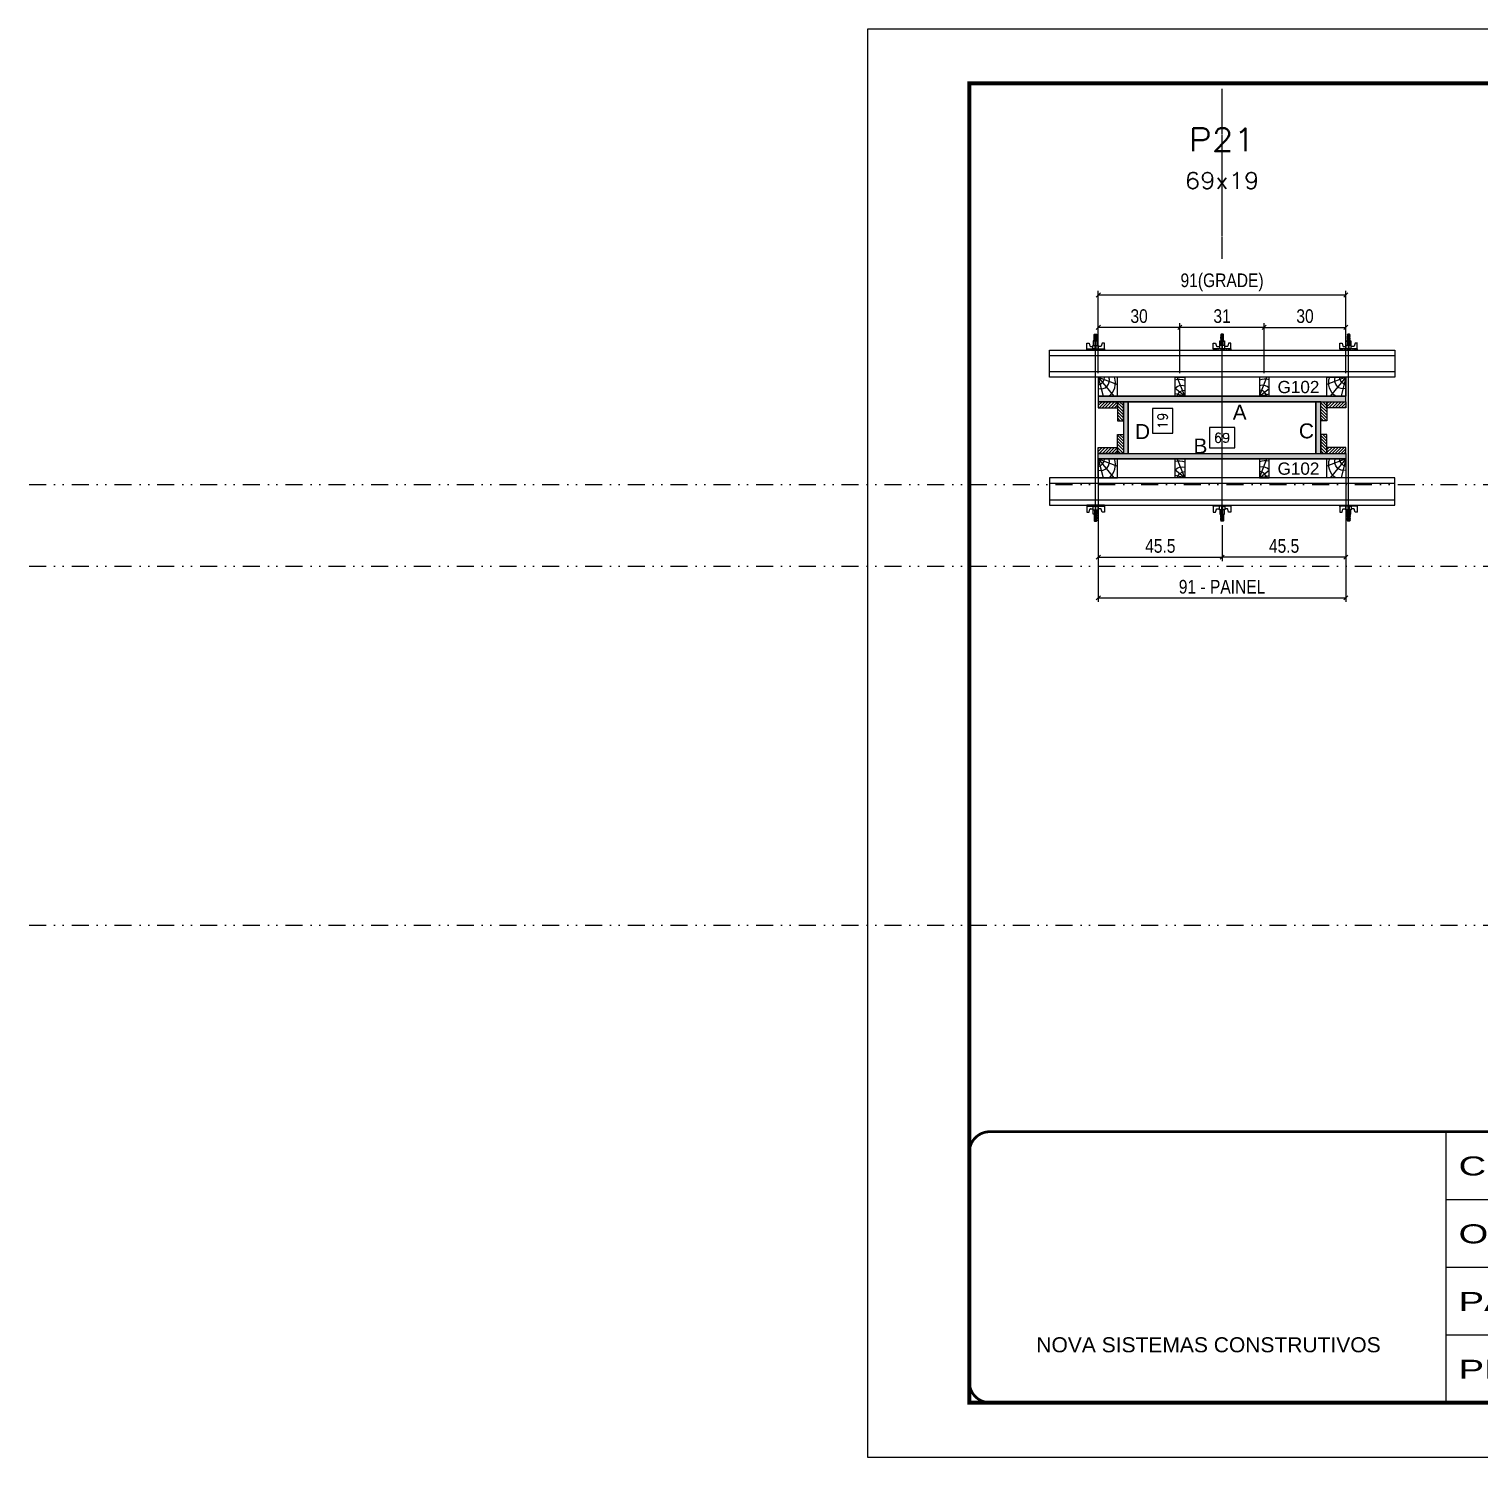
# Model space of a CAD drawing. Extents: x 13770 to 23315, y 867 to 16997.
# Drawn here: x 13770 to 14836, y 13501 to 14551 of the extents above; entities that cross this region are included whole.
import ezdxf
from ezdxf.enums import TextEntityAlignment as Align

# ---------------------------------------------------------------- set-up
doc = ezdxf.new("R2010")
doc.units = 0
for name, pattern in [('CONTINUO', [0]), ('DASHED', [0.75, 0.5, -0.25]), ('DIVIDE2', [0.625, 0.25, -0.125, 0, -0.125, 0, -0.125]), ('HIDDEN', [0.375, 0.25, -0.125])]:
    doc.linetypes.add(name, pattern=pattern)
for name, color, linetype in [('CHAPA', 1, 'Continuous'), ('COTA', 241, 'Continuous'), ('MEIO_PONT', 93, 'Continuous'), ('Nível', 160, 'Continuous'), ('Painéis', 200, 'Continuous'), ('SARRAFO', 251, 'Continuous'), ('Texto de Titulo', 7, 'Continuous'), ('Texto Qtd Sarr', 242, 'Continuous'), ('TEXTO_GERAL', 7, 'Continuous')]:
    doc.layers.add(name, color=color, linetype=linetype)
for name, color, linetype, lineweight in [('Folhas', 255, 'Continuous', 9), ('Hachura', 251, 'Continuous', 9), ('Madeira', 126, 'Continuous', 18), ('Perfil Metálico', 224, 'Continuous', 18), ('SARRAFO DE PRESSAO', 251, 'DASHED', 9), ('Texto Seção', 7, 'Continuous', 15)]:
    doc.layers.add(name, color=color, linetype=linetype, lineweight=lineweight)
doc.styles.add('ARIAL', font='arial.ttf')
doc.styles.add('COTA TECNICA 2X', font='techl___.ttf', dxfattribs={"height": 10})
doc.styles.add('ROMANS', font='romans.shx')
doc.styles.add('SANSSERIF', font='sas_____.pfb')
doc.styles.add('Tecnologia', font='')
doc.styles.get('Tecnologia').set_extended_font_data('Forgotten Futurist')
doc.dimstyles.new('SECAO PILAR', dxfattribs={"dimtxt": 10, "dimasz": 3, "dimexe": 3, "dimexo": 3, "dimgap": 3, "dimtad": 1, "dimdec": 1, "dimlfac": 0.5, "dimzin": 12, "dimdsep": 46, "dimtxsty": 'COTA TECNICA 2X', "dimblk1": 'OBLIQUE', "dimblk2": 'OBLIQUE', "dimsah": 1, "dimcen": 0.9, "dimclrd": 256, "dimclre": 256, "dimclrt": 256, "dimadec": 1, "dimazin": 3, "dimtfac": 1, "dimtdec": 1, "dimtmove": 0, "dimatfit": 3, "dimfxl": 1, "dimtolj": 1, "dimtzin": 12, "dimarcsym": 0})
doc.dimstyles.new('SECÇÃO 2', dxfattribs={"dimtxt": 7, "dimasz": 6, "dimexe": 0.18, "dimexo": 2, "dimgap": -4, "dimtad": 3, "dimdec": 1, "dimlfac": 0.5, "dimzin": 12, "dimdsep": 46, "dimtxsty": 'ROMANS', "dimblk": 'ARCHTICK', "dimcen": 0.09, "dimse1": 1, "dimse2": 1, "dimsd1": 1, "dimsd2": 1, "dimclrd": 180, "dimclre": 5, "dimclrt": 1, "dimadec": 0, "dimazin": 3, "dimtfac": 1, "dimtdec": 1, "dimtofl": 0, "dimtmove": 0, "dimatfit": 3, "dimldrblk": 'ARCHTICK', "dimfxl": 1, "dimtolj": 1, "dimtzin": 0, "dimarcsym": 0})
pattern_1 = [(225, (5234.8668, -8652.1206), (1.12253202, -1.12253202), [])]
pattern_2 = [(225, (5431.8668, -8652.1206), (1.12253202, -1.12253202), [])]

# ---------------------------------------------------------------- blocks, each defined once
blk = doc.blocks.new('9999999999')
at = {"color": 30, "linetype": 'CONTINUO'}
for p, q in [((98564.6, 34230.2), (98564.6, 34429.4)), ((98564.6, 34379.6), (99584, 34379.6)), ((98564.6, 34329.8), (99488, 34329.8)), ((99584, 34329.8), (99488, 34329.8)), ((99488, 34329.8), (99488, 34230.2)), ((98564.6, 34280), (99488, 34280))]:
    blk.add_line(p, q, dxfattribs=at)
at = {"color": 30, "linetype": 'CONTINUO', "const_width": 2}
blk.add_lwpolyline([(99584, 34230.2), (99584, 34414.4, 0.414214), (99569, 34429.4), (98229, 34429.4, 0.414214), (98214, 34414.4), (98214, 34245.2, 0.414214), (98229, 34230.2), (99584, 34230.2)], format="xyb", dxfattribs=at)
at = {"layer": 'Folhas'}
blk.add_lwpolyline([(98139, 34190.2), (99624, 34190.2), (99624, 35240.2), (98139, 35240.2)], close=True, dxfattribs=at)
at = {"layer": 'Folhas', "color": 30, "const_width": 3}
blk.add_lwpolyline([(98214, 34230.2), (99584, 34230.2), (99584, 35200.2), (98214, 35200.2)], close=True, dxfattribs=at)
at = {"color": 7, "linetype": 'Continuous', "ltscale": 5, "style": 'ARIAL'}
for s, height, p in [('SCHWARTZ', 15.48, (98837.7, 34393.1)), ('GWT', 15.48, (98837.7, 34343.3)), ('TIPO (3°/4°PAVIMENTO)', 15.483, (98837.7, 34293.5)), ('NOVA SISTEMAS CONSTRUTIVOS', 11.059, (98263.2, 34267.2)), ('PILARES', 15.48, (98837.7, 34243.7))]:
    blk.add_text(s, height=height, dxfattribs=at).set_placement(p)
at = {"layer": 'Folhas', "color": 7, "style": 'Tecnologia', "width": 1.5}
for s, p in [('CLIENTE:', (98573.7, 34397.2)), ('OBRA:', (98573.7, 34347.3)), ('PAVIMENTO:', (98573.7, 34297.5)), ('PROJETO:', (98573.7, 34247.7))]:
    blk.add_text(s, height=14, dxfattribs=at).set_placement(p)
blk = doc.blocks.new('*D567')
at = {"layer": 'COTA', "color": 180, "lineweight": -2, "transparency": 16777216}
for p, q in [((14656.2, 14258.3), (14637.5, 14258.3)), ((14637.5, 14258.3), (14637.5, 14243.3)), ((14656.2, 14243.3), (14656.2, 14258.3)), ((14637.5, 14243.3), (14656.2, 14243.3))]:
    blk.add_line(p, q, dxfattribs=at)
at = {"layer": 'Defpoints', "color": 0, "transparency": 16777216}
for p in [(14577.8, 14239.3), (14715.8, 14239.3), (14715.8, 14239.3)]:
    blk.add_point(p, dxfattribs=at)
at = {"layer": 'COTA', "color": 1, "transparency": 16777216, "insert": (14646.8, 14250.8), "char_height": 7, "attachment_point": 5, "style": 'ROMANS'}
blk.add_mtext('\\A1;69', dxfattribs=at)
blk = doc.blocks.new('_ArchTick')
at = {"color": 0, "linetype": 'ByBlock', "const_width": 0.15}
blk.add_lwpolyline([(-0.5, -0.5), (0.5, 0.5)], dxfattribs=at)
blk = doc.blocks.new('_Oblique')
at = {"color": 0, "linetype": 'ByBlock', "lineweight": -2}
blk.add_line((-0.5, -0.5), (0.5, 0.5), dxfattribs=at)
blk = doc.blocks.new('*D568')
at = {"layer": 'COTA', "lineweight": -2, "transparency": 16777216}
for p, q in [((14555.8, 14232.3), (14555.8, 14130.1)), ((14737.8, 14232.3), (14737.8, 14130.1)), ((14555.8, 14133.1), (14737.8, 14133.1))]:
    blk.add_line(p, q, dxfattribs=at)
at = {"layer": 'Defpoints', "color": 0, "transparency": 16777216}
for p in [(14555.8, 14235.3), (14737.8, 14235.3), (14737.8, 14133.1)]:
    blk.add_point(p, dxfattribs=at)
at = {"layer": 'COTA', "lineweight": -2, "transparency": 16777216, "xscale": 3, "yscale": 3, "zscale": 3, "rotation": 180}
blk.add_blockref('_Oblique', (14555.8, 14133.1), dxfattribs=at)
at = {"layer": 'COTA', "lineweight": -2, "transparency": 16777216, "xscale": 3, "yscale": 3, "zscale": 3}
blk.add_blockref('_Oblique', (14737.8, 14133.1), dxfattribs=at)
at = {"layer": 'COTA', "transparency": 16777216, "insert": (14646.8, 14141.2), "char_height": 10, "attachment_point": 5, "style": 'COTA TECNICA 2X'}
blk.add_mtext('\\A1;91 - PAINEL', dxfattribs=at)
blk = doc.blocks.new('*D569')
at = {"layer": 'COTA', "lineweight": -2, "transparency": 16777216}
for p, q in [((14555.8, 14198.3), (14555.8, 14160.1)), ((14646.9, 14186.5), (14646.9, 14160.1)), ((14555.8, 14163.1), (14646.9, 14163.1))]:
    blk.add_line(p, q, dxfattribs=at)
at = {"layer": 'Defpoints', "color": 0, "transparency": 16777216}
for p in [(14555.8, 14201.3), (14646.9, 14189.5), (14646.9, 14163.1)]:
    blk.add_point(p, dxfattribs=at)
at = {"layer": 'COTA', "lineweight": -2, "transparency": 16777216, "xscale": 3, "yscale": 3, "zscale": 3, "rotation": 180}
blk.add_blockref('_Oblique', (14555.8, 14163.1), dxfattribs=at)
at = {"layer": 'COTA', "lineweight": -2, "transparency": 16777216, "xscale": 3, "yscale": 3, "zscale": 3}
blk.add_blockref('_Oblique', (14646.9, 14163.1), dxfattribs=at)
at = {"layer": 'COTA', "transparency": 16777216, "insert": (14601.4, 14171.2), "char_height": 10, "attachment_point": 5, "style": 'COTA TECNICA 2X'}
blk.add_mtext('\\A1;45.5', dxfattribs=at)
blk = doc.blocks.new('*D570')
at = {"layer": 'COTA', "lineweight": -2, "transparency": 16777216}
for p, q in [((14737.8, 14198.3), (14737.8, 14160.1)), ((14646.9, 14186.5), (14646.9, 14160.1)), ((14737.8, 14163.1), (14646.9, 14163.1))]:
    blk.add_line(p, q, dxfattribs=at)
at = {"layer": 'Defpoints', "color": 0, "transparency": 16777216}
for p in [(14737.8, 14201.3), (14646.9, 14189.5), (14646.9, 14163.1)]:
    blk.add_point(p, dxfattribs=at)
at = {"layer": 'COTA', "lineweight": -2, "transparency": 16777216, "xscale": 3, "yscale": 3, "zscale": 3, "rotation": 180}
blk.add_blockref('_Oblique', (14646.9, 14163.1), dxfattribs=at)
at = {"layer": 'COTA', "lineweight": -2, "transparency": 16777216, "xscale": 3, "yscale": 3, "zscale": 3}
blk.add_blockref('_Oblique', (14737.8, 14163.1), dxfattribs=at)
at = {"layer": 'COTA', "transparency": 16777216, "insert": (14692.4, 14171.2), "char_height": 10, "attachment_point": 5, "style": 'COTA TECNICA 2X'}
blk.add_mtext('\\A1;45.5', dxfattribs=at)
blk = doc.blocks.new('*D571')
at = {"layer": 'COTA', "color": 180, "lineweight": -2, "transparency": 16777216}
for p, q in [((14610.6, 14272.3), (14595.6, 14272.3)), ((14595.6, 14272.3), (14595.6, 14254.3)), ((14610.6, 14254.3), (14610.6, 14272.3)), ((14595.6, 14254.3), (14610.6, 14254.3))]:
    blk.add_line(p, q, dxfattribs=at)
at = {"layer": 'Defpoints', "color": 0, "transparency": 16777216}
for p in [(14577.8, 14277.3), (14614.6, 14277.3), (14577.8, 14239.3)]:
    blk.add_point(p, dxfattribs=at)
at = {"layer": 'COTA', "color": 1, "transparency": 16777216, "insert": (14603.1, 14263.3), "char_height": 7, "attachment_point": 5, "rotation": 90, "style": 'ROMANS'}
blk.add_mtext('\\A1;19', dxfattribs=at)
blk = doc.blocks.new('titulo1')
at = {"layer": 'Defpoints', "color": 252, "linetype": 'HIDDEN', "ltscale": 2}
blk.add_line((0, 0), (0, 125), dxfattribs=at)
at = {"layer": 'Defpoints', "style": 'ROMANS', "oblique": 15}
blk.add_attdef('FOLHA', text='', height=10, dxfattribs=at).set_placement((0, 15.6), align=Align.MIDDLE_CENTER)
at = {"layer": 'Texto Qtd Sarr', "color": 3, "style": 'ROMANS', "oblique": 15}
for tag, height, p in [('TITULO', 17, (0, 71.4)), ('SEÇÃO', 12, (0, 41.5))]:
    blk.add_attdef(tag, text='', height=height, dxfattribs=at).set_placement(p, align=Align.MIDDLE_CENTER)
blk = doc.blocks.new('PONTALETE')
at = {"layer": 'Madeira'}
for q in [(2.71, 7), (7, 5.76), (7, 1.74)]:
    blk.add_line((0, 0), q, dxfattribs=at)
blk.add_lwpolyline([(0, 0), (7, 0), (7, 7), (0, 7)], close=True, dxfattribs=at)
for centre, radius, start, end in [((2.04, 0.06), 6.23, 37.2818, 109.0913), ((1.09, 0.9), 3.19, 343.603, 109.9847), ((-0.21, -0.78), 3.09, 14.6322, 86.0383)]:
    blk.add_arc(centre, radius, start, end, dxfattribs=at)
blk = doc.blocks.new('*D572')
at = {"layer": 'COTA', "lineweight": -2, "transparency": 16777216}
for p, q in [((14555.8, 14298.3), (14555.8, 14358.8)), ((14555.8, 14355.8), (14737.8, 14355.8)), ((14737.8, 14298.3), (14737.8, 14358.8))]:
    blk.add_line(p, q, dxfattribs=at)
at = {"layer": 'Defpoints', "color": 0, "transparency": 16777216}
for p in [(14737.8, 14355.8), (14555.8, 14295.3), (14737.8, 14295.3)]:
    blk.add_point(p, dxfattribs=at)
at = {"layer": 'COTA', "lineweight": -2, "transparency": 16777216, "xscale": 3, "yscale": 3, "zscale": 3, "rotation": 180}
blk.add_blockref('_Oblique', (14555.8, 14355.8), dxfattribs=at)
at = {"layer": 'COTA', "lineweight": -2, "transparency": 16777216, "xscale": 3, "yscale": 3, "zscale": 3}
blk.add_blockref('_Oblique', (14737.8, 14355.8), dxfattribs=at)
at = {"layer": 'COTA', "transparency": 16777216, "insert": (14646.8, 14365.1), "char_height": 10, "attachment_point": 5, "style": 'COTA TECNICA 2X'}
blk.add_mtext('\\A1;91(GRADE)', dxfattribs=at)
blk = doc.blocks.new('MEIO PONTALETE')
at = {"layer": 'Madeira'}
for q in [(2.71, 7), (3.5, 2.88), (3.5, 0.87)]:
    blk.add_line((0, 0), q, dxfattribs=at)
blk.add_lwpolyline([(0, 0), (3.5, 0), (3.5, 7), (0, 7)], close=True, dxfattribs=at)
for centre, radius, start, end in [((2.04, 0.06), 6.23, 76.4499, 109.0913), ((1.09, 0.9), 3.19, 40.9063, 109.9847), ((-0.21, -0.78), 3.09, 14.6322, 86.0383)]:
    blk.add_arc(centre, radius, start, end, dxfattribs=at)
blk = doc.blocks.new('*D566')
at = {"layer": 'COTA', "lineweight": -2, "transparency": 16777216}
for p, q in [((14677.8, 14298.3), (14677.8, 14335)), ((14677.8, 14332), (14737.8, 14332)), ((14737.8, 14298.3), (14737.8, 14335))]:
    blk.add_line(p, q, dxfattribs=at)
at = {"layer": 'Defpoints', "color": 0, "transparency": 16777216}
for p in [(14737.8, 14332), (14677.8, 14295.3), (14737.8, 14295.3)]:
    blk.add_point(p, dxfattribs=at)
at = {"layer": 'COTA', "lineweight": -2, "transparency": 16777216, "xscale": 3, "yscale": 3, "zscale": 3, "rotation": 180}
blk.add_blockref('_Oblique', (14677.8, 14332), dxfattribs=at)
at = {"layer": 'COTA', "lineweight": -2, "transparency": 16777216, "xscale": 3, "yscale": 3, "zscale": 3}
blk.add_blockref('_Oblique', (14737.8, 14332), dxfattribs=at)
at = {"layer": 'COTA', "transparency": 16777216, "insert": (14707.8, 14340.2), "char_height": 10, "attachment_point": 5, "style": 'COTA TECNICA 2X'}
blk.add_mtext('\\A1;30', dxfattribs=at)
blk = doc.blocks.new('*D573')
at = {"layer": 'COTA', "lineweight": -2, "transparency": 16777216}
for p, q in [((14615.8, 14298.3), (14615.8, 14335)), ((14677.8, 14332), (14615.8, 14332)), ((14677.8, 14298.3), (14677.8, 14335))]:
    blk.add_line(p, q, dxfattribs=at)
at = {"layer": 'Defpoints', "color": 0, "transparency": 16777216}
for p in [(14615.8, 14332), (14615.8, 14295.3), (14677.8, 14295.3)]:
    blk.add_point(p, dxfattribs=at)
at = {"layer": 'COTA', "lineweight": -2, "transparency": 16777216, "xscale": 3, "yscale": 3, "zscale": 3, "rotation": 180}
blk.add_blockref('_Oblique', (14615.8, 14332), dxfattribs=at)
at = {"layer": 'COTA', "lineweight": -2, "transparency": 16777216, "xscale": 3, "yscale": 3, "zscale": 3}
blk.add_blockref('_Oblique', (14677.8, 14332), dxfattribs=at)
at = {"layer": 'COTA', "transparency": 16777216, "insert": (14646.8, 14340.2), "char_height": 10, "attachment_point": 5, "style": 'COTA TECNICA 2X'}
blk.add_mtext('\\A1;31', dxfattribs=at)
blk = doc.blocks.new('*D574')
at = {"layer": 'COTA', "linetype": 'ByBlock', "lineweight": -2, "transparency": 16777216}
for p, q in [((14555.8, 14298.3), (14555.8, 14335)), ((14615.8, 14332), (14555.8, 14332)), ((14615.8, 14298.3), (14615.8, 14335))]:
    blk.add_line(p, q, dxfattribs=at)
at = {"layer": 'Defpoints', "color": 0, "linetype": 'ByBlock', "transparency": 16777216}
for p in [(14555.8, 14332), (14555.8, 14295.3), (14615.8, 14295.3)]:
    blk.add_point(p, dxfattribs=at)
at = {"layer": 'COTA', "linetype": 'ByBlock', "lineweight": -2, "transparency": 16777216, "xscale": 3, "yscale": 3, "zscale": 3, "rotation": 180}
blk.add_blockref('_Oblique', (14555.8, 14332), dxfattribs=at)
at = {"layer": 'COTA', "linetype": 'ByBlock', "lineweight": -2, "transparency": 16777216, "xscale": 3, "yscale": 3, "zscale": 3}
blk.add_blockref('_Oblique', (14615.8, 14332), dxfattribs=at)
at = {"layer": 'COTA', "linetype": 'ByBlock', "transparency": 16777216, "insert": (14585.8, 14340.2), "char_height": 10, "attachment_point": 5, "style": 'COTA TECNICA 2X'}
blk.add_mtext('\\A1;30', dxfattribs=at)
blk = doc.blocks.new('C')
at = {"layer": 'Hachura', "color": 0}
for p, q in [((0, 3.22), (0, -3.22)), ((0.45, 3.22), (0, 3.22)), ((0.46, 3.16), (0, 3.16)), ((0.46, 3.05), (0, 3.05)), ((0.46, 2.88), (0, 2.88)), ((0, 2.75), (0, -1.16)), ((0.46, 2.65), (0, 2.65)), ((0.46, 2.23), (0, 2.23)), ((0.46, 1.51), (0, 1.51)), ((0.39, 0.49), (0.17, 0.49)), ((0.45, -3.23), (0.45, 3.22)), ((0.45, 3.22), (2.58, 3.22)), ((1.74, 0.97), (0.45, 0.97)), ((1.45, 0.1), (0.45, 0.1)), ((1.35, 1.94), (1.35, 0.96)), ((2.58, 2.39), (1.47, 2.09)), ((1.74, -0.97), (1.74, 0.97)), ((1.74, 0.97), (1.74, 0.84)), ((1.74, 0.97), (1.74, 0.84)), ((1.74, 0.84), (3.35, 0.84)), ((3.35, 0.45), (1.74, 0.45)), ((2.58, 3.22), (2.58, 2.39)), ((3.32, 0.84), (3.32, -0.84)), ((3.35, 0.84), (3.35, -0.84)), ((3.68, 0.45), (3.35, 0.45)), ((3.84, -0.52), (3.35, 0.45)), ((3.35, 0.06), (3.67, -0.57)), ((3.68, 0.45), (4.16, -0.52)), ((3.72, 0.5), (4.25, -0.57)), ((4.37, -0.55), (3.83, 0.53)), ((4.15, 0.45), (3.93, 0.45)), ((4.42, -0.52), (3.93, 0.45)), ((4.15, 0.45), (4.26, 0.45)), ((4.26, 0.45), (4.74, -0.52)), ((4.3, 0.5), (4.83, -0.57)), ((4.95, -0.55), (4.41, 0.53)), ((4.51, 0.45), (4.84, 0.45)), ((5, -0.52), (4.51, 0.45)), ((4.84, 0.45), (5.32, -0.52)), ((4.88, 0.5), (5.41, -0.57)), ((5.53, -0.55), (4.99, 0.53)), ((5.58, -0.52), (5.09, 0.45)), ((5.42, 0.45), (5.09, 0.45)), ((5.58, -0.52), (5.09, 0.45)), ((5.42, 0.45), (5.74, -0.19)), ((5.46, 0.5), (5.74, -0.07)), ((5.74, 0.19), (5.57, 0.53)), ((5.74, 0.32), (5.68, 0.45)), ((5.68, 0.45), (5.74, 0.45)), ((5.74, 0.45), (5.9, 0.29)), ((5.74, 0.45), (5.74, -0.52)), ((5.9, -0.36), (5.9, 0.29)), ((0.45, 0), (0, 0)), ((0.46, -1.52), (0, -1.52)), ((0.46, -2.23), (0, -2.23)), ((0.46, -2.65), (0, -2.65)), ((0.46, -2.88), (0, -2.88)), ((0.46, -3.05), (0, -3.05)), ((0.46, -3.16), (0, -3.16)), ((0, -3.22), (2.57, -3.22)), ((0.08, -0.48), (0.29, -0.48)), ((0.29, -0.48), (0.4, -0.48)), ((0.45, 0), (0.45, -0.97)), ((0.45, -0.16), (1.45, -0.16)), ((0.45, -0.65), (0.45, -0.32)), ((0.45, -3.23), (0.45, -0.65)), ((0.45, -0.97), (1.74, -0.97)), ((1.35, -1.94), (1.35, -0.97)), ((2.58, -2.39), (1.47, -2.1)), ((3.35, -0.32), (1.74, -0.32)), ((3.35, -0.84), (1.74, -0.84)), ((2.58, -3.23), (2.58, -2.39)), ((3.35, -0.07), (3.58, -0.52)), ((3.35, -0.52), (3.58, -0.52)), ((3.84, -0.52), (4.16, -0.52)), ((4.42, -0.52), (4.74, -0.52)), ((4.63, -0.52), (4.74, -0.52)), ((5, -0.52), (5.32, -0.52)), ((5.58, -0.52), (5.74, -0.52)), ((5.74, -0.52), (5.9, -0.36)), ((5.74, -0.52), (5.74, -0.52))]:
    blk.add_line(p, q, dxfattribs=at)
for centre, radius, start, end in [((1.52, 1.94), 0.161, 104.7436, 180), ((1.44, -0.03), 0.129, 272.695, 87.305), ((3.81, 0.39), 0.143, 25.5688, 154.4312), ((4.39, 0.39), 0.143, 25.5688, 154.4312), ((4.97, 0.39), 0.143, 25.5688, 154.4312), ((5.55, 0.39), 0.143, 25.5688, 154.4312), ((0.17, -0.37), 0.174, 221.744, 317.8592), ((1.52, -1.94), 0.161, 180, 255.2564), ((3.71, -0.4), 0.174, 222.1408, 318.256), ((4.29, -0.4), 0.174, 222.1408, 318.256), ((4.87, -0.4), 0.174, 222.1408, 318.256), ((5.45, -0.4), 0.174, 222.1408, 318.256), ((5.61, -0.4), 0.174, 317.8592, 318.256)]:
    blk.add_arc(centre, radius, start, end, dxfattribs=at)

msp = doc.modelspace()

# ---------------------------------------------------------------- hatches: boundary and pattern name
at = {"layer": 'Hachura'}
h = msp.add_hatch(color=256, dxfattribs=at)
h.dxf.hatch_style = 1
h.paths.add_polyline_path([(14737.82, 14277.29), (14737.82, 14281.29), (14555.82, 14281.29), (14555.82, 14277.29)])
h = msp.add_hatch(color=256, dxfattribs=at)
h.dxf.hatch_style = 1
h.paths.add_polyline_path([(14737.82, 14277.29), (14737.82, 14281.29), (14555.82, 14281.29), (14555.82, 14277.29)])
h = msp.add_hatch(dxfattribs=at)
h.set_pattern_fill('ANSI31', color=256, scale=0.5, angle=180, style=0)
h.set_pattern_definition(pattern_2)
h.paths.add_polyline_path([(14569.82, 14277.29), (14569.82, 14272.89), (14555.82, 14272.89), (14555.82, 14277.29)])
h = msp.add_hatch(dxfattribs=at)
h.set_pattern_fill('ANSI31', color=256, scale=0.5, angle=90, style=0)
h.set_pattern_definition([(135, (-8355.1895, 23401.2394), (-1.12253202, -1.12253202), [])])
h.paths.add_polyline_path([(14574.22, 14263.29), (14569.82, 14263.29), (14569.82, 14277.29), (14574.22, 14277.29)])
h = msp.add_hatch(color=256, dxfattribs=at)
h.dxf.hatch_style = 1
h.paths.add_polyline_path([(14574.22, 14239.29), (14577.82, 14239.29), (14577.82, 14277.29), (14574.22, 14277.29)])
h = msp.add_hatch(color=256, dxfattribs=at)
h.dxf.hatch_style = 1
h.paths.add_polyline_path([(14574.22, 14239.29), (14577.82, 14239.29), (14577.82, 14277.29), (14574.22, 14277.29)])
h = msp.add_hatch(color=256, dxfattribs=at)
h.dxf.hatch_style = 1
h.paths.add_polyline_path([(14715.82, 14239.29), (14719.42, 14239.29), (14719.42, 14277.29), (14715.82, 14277.29)])
h = msp.add_hatch(color=256, dxfattribs=at)
h.dxf.hatch_style = 1
h.paths.add_polyline_path([(14715.82, 14239.29), (14719.42, 14239.29), (14719.42, 14277.29), (14715.82, 14277.29)])
h = msp.add_hatch(dxfattribs=at)
h.set_pattern_fill('ANSI31', color=256, scale=0.5, angle=90, style=0)
h.set_pattern_definition([(135, (-8383.1895, 23401.2394), (-1.12253202, -1.12253202), [])])
h.paths.add_polyline_path([(14719.42, 14263.29), (14723.82, 14263.29), (14723.82, 14277.29), (14719.42, 14277.29)])
h = msp.add_hatch(dxfattribs=at)
h.set_pattern_fill('ANSI31', color=256, scale=0.5, angle=180, style=0)
h.set_pattern_definition(pattern_1)
h.paths.add_polyline_path([(14723.82, 14277.29), (14723.82, 14272.89), (14737.82, 14272.89), (14737.82, 14277.29)])
h = msp.add_hatch(dxfattribs=at)
h.set_pattern_fill('ANSI31', color=256, scale=0.5, angle=90, style=0)
h.set_pattern_definition([(135, (-8355.1895, 23413.2394), (-1.12253202, -1.12253202), [])])
h.paths.add_polyline_path([(14574.22, 14253.29), (14569.82, 14253.29), (14569.82, 14239.29), (14574.22, 14239.29)])
h = msp.add_hatch(dxfattribs=at)
h.set_pattern_fill('ANSI31', color=256, scale=0.5, angle=90, style=0)
h.set_pattern_definition([(135, (-8383.1895, 23413.2394), (-1.12253202, -1.12253202), [])])
h.paths.add_polyline_path([(14719.42, 14253.29), (14723.82, 14253.29), (14723.82, 14239.29), (14719.42, 14239.29)])
h = msp.add_hatch(dxfattribs=at)
h.set_pattern_fill('ANSI31', color=256, scale=0.5, angle=180, style=0)
h.set_pattern_definition(pattern_2)
h.paths.add_polyline_path([(14569.82, 14239.29), (14569.82, 14243.69), (14555.82, 14243.69), (14555.82, 14239.29)])
h = msp.add_hatch(color=256, dxfattribs=at)
h.dxf.hatch_style = 1
h.paths.add_polyline_path([(14737.82, 14239.29), (14737.82, 14235.29), (14555.82, 14235.29), (14555.82, 14239.29)])
h = msp.add_hatch(color=256, dxfattribs=at)
h.dxf.hatch_style = 1
h.paths.add_polyline_path([(14737.82, 14239.29), (14737.82, 14235.29), (14555.82, 14235.29), (14555.82, 14239.29)])
h = msp.add_hatch(dxfattribs=at)
h.set_pattern_fill('ANSI31', color=256, scale=0.5, angle=180, style=0)
h.set_pattern_definition(pattern_1)
h.paths.add_polyline_path([(14723.82, 14239.29), (14723.82, 14243.69), (14737.82, 14243.69), (14737.82, 14239.29)])

# ---------------------------------------------------------------- linework, layer by layer
for points in [[(14737.82, 14281.29), (14737.82, 14295.29), (14555.82, 14295.29), (14555.82, 14281.29)], [(14737.82, 14235.29), (14737.82, 14221.29), (14555.82, 14221.29), (14555.82, 14235.29)]]:
    msp.add_lwpolyline(points, close=True)
at = {"layer": 'CHAPA'}
for points in [[(14737.82, 14277.29), (14737.82, 14281.29), (14555.82, 14281.29), (14555.82, 14277.29)], [(14737.82, 14277.29), (14737.82, 14281.29), (14555.82, 14281.29), (14555.82, 14277.29)], [(14574.22, 14239.29), (14577.82, 14239.29), (14577.82, 14277.29), (14574.22, 14277.29)], [(14574.22, 14239.29), (14577.82, 14239.29), (14577.82, 14277.29), (14574.22, 14277.29)], [(14715.82, 14239.29), (14719.42, 14239.29), (14719.42, 14277.29), (14715.82, 14277.29)], [(14715.82, 14239.29), (14719.42, 14239.29), (14719.42, 14277.29), (14715.82, 14277.29)], [(14737.82, 14239.29), (14737.82, 14235.29), (14555.82, 14235.29), (14555.82, 14239.29)], [(14737.82, 14239.29), (14737.82, 14235.29), (14555.82, 14235.29), (14555.82, 14239.29)]]:
    msp.add_lwpolyline(points, close=True, dxfattribs=at)
at = {"layer": 'Hachura'}
for p, q in [((14553.82, 14190.49), (14553.81, 14322.29)), ((14646.82, 14190.49), (14646.82, 14322.29)), ((14739.82, 14190.49), (14739.83, 14322.29))]:
    msp.add_line(p, q, dxfattribs=at)
at = {"layer": 'Nível', "color": 4, "linetype": 'DIVIDE2', "ltscale": 50}
for p, q in [((13769.54, 14216.45), (17469.5, 14216.45)), ((13769.54, 14156.45), (15871, 14156.45)), ((13769.54, 13892.45), (21112.79, 13892.45))]:
    msp.add_line(p, q, dxfattribs=at)
at = {"layer": 'Painéis'}
msp.add_lwpolyline([(14577.82, 14277.29), (14577.82, 14239.29), (14715.82, 14239.29), (14715.82, 14277.29)], close=True, dxfattribs=at)
at = {"layer": 'Perfil Metálico'}
for points in [[(14773.82, 14315.29), (14773.82, 14295.29), (14519.82, 14295.29), (14519.82, 14315.29)], [(14519.82, 14299.29), (14519.82, 14311.29), (14773.82, 14311.29), (14773.82, 14299.29)], [(14773.82, 14201.29), (14773.82, 14221.29), (14519.82, 14221.29), (14519.82, 14201.29)], [(14519.82, 14217.29), (14519.82, 14205.29), (14773.82, 14205.29), (14773.82, 14217.29)]]:
    msp.add_lwpolyline(points, close=True, dxfattribs=at)
at = {"layer": 'SARRAFO'}
for points in [[(14555.82, 14272.89), (14569.82, 14272.89), (14569.82, 14277.29), (14555.82, 14277.29)], [(14569.82, 14277.29), (14569.82, 14263.29), (14574.22, 14263.29), (14574.22, 14277.29)], [(14723.82, 14277.29), (14723.82, 14263.29), (14719.42, 14263.29), (14719.42, 14277.29)], [(14737.82, 14272.89), (14723.82, 14272.89), (14723.82, 14277.29), (14737.82, 14277.29)], [(14569.82, 14239.29), (14569.82, 14253.29), (14574.22, 14253.29), (14574.22, 14239.29)], [(14723.82, 14239.29), (14723.82, 14253.29), (14719.42, 14253.29), (14719.42, 14239.29)], [(14555.82, 14243.69), (14569.82, 14243.69), (14569.82, 14239.29), (14555.82, 14239.29)], [(14737.82, 14243.69), (14723.82, 14243.69), (14723.82, 14239.29), (14737.82, 14239.29)]]:
    msp.add_lwpolyline(points, close=True, dxfattribs=at)

# ---------------------------------------------------------------- block references
at = {"layer": 'Hachura', "linetype": 'Continuous', "yscale": 2, "zscale": 2}
for p, xscale, rotation in [((14553.82, 14315.29), -2, 270), ((14646.81, 14315.29), 2, 90.00000000000001), ((14739.82, 14315.29), 2, 90.00000000000001), ((14553.82, 14201.29), 2, 270), ((14646.82, 14201.29), -2, 90), ((14739.82, 14201.29), -2, 90)]:
    msp.add_blockref('C', p, dxfattribs=dict(at, xscale=xscale, rotation=rotation))
at = {"layer": 'MEIO_PONT', "yscale": 2, "zscale": 2}
for p, xscale, rotation in [((14555.82, 14295.29), 2, 270), ((14737.82, 14295.29), -2, 90), ((14555.82, 14235.29), 2, 270), ((14737.82, 14235.29), -2, 90)]:
    msp.add_blockref('PONTALETE', p, dxfattribs=dict(at, xscale=xscale, rotation=rotation))
at = {"layer": 'MEIO_PONT', "yscale": 1.999999997962732, "zscale": 1.999999997962732}
for p, xscale in [((14619.32, 14281.29), -1.999999997962732), ((14674.32, 14281.29), 1.999999997962732), ((14619.32, 14221.29), -1.999999997962732), ((14674.32, 14221.29), 1.999999997962732)]:
    msp.add_blockref('MEIO PONTALETE', p, dxfattribs=dict(at, xscale=xscale))
at = {"layer": 'SARRAFO DE PRESSAO', "color": 6, "linetype": 'ByBlock'}
msp.add_blockref('9999999999', (-83752.98, -20688.84), dxfattribs=at)
at = {"layer": 'Texto Seção'}
ref = msp.add_blockref('titulo1', (14646.82, 14382.42), dxfattribs=at)
ref.add_attrib('TITULO', 'P21', dxfattribs={"layer": 'Texto de Titulo', "color": 7, "height": 17, "style": 'ROMANS', "width": 1.1}).set_placement((14646.82, 14469.92), align=Align.MIDDLE_CENTER)
ref.add_attrib('SEÇÃO', '69x19', dxfattribs={"layer": 'Texto de Titulo', "color": 7, "height": 12, "style": 'ROMANS', "width": 1.1}).set_placement((14646.82, 14439.92), align=Align.MIDDLE_CENTER)

# ---------------------------------------------------------------- texts
at = {"layer": 'TEXTO_GERAL', "color": 0, "linetype": 'Continuous', "style": 'SANSSERIF'}
for p in [(14687.61, 14288.12), (14687.61, 14228.12)]:
    msp.add_text('G102', height=9, dxfattribs=at).set_placement(p, align=Align.MIDDLE_LEFT)
at = {"layer": 'TEXTO_GERAL', "style": 'ARIAL'}
for s, p in [('A', (14659.75, 14269.53)), ('D', (14588.32, 14255.39)), ('C', (14708.82, 14255.88)), ('B', (14630.9, 14244.76))]:
    msp.add_text(s, height=11, dxfattribs=at).set_placement(p, align=Align.MIDDLE_CENTER)

# ---------------------------------------------------------------- dimensions: what is measured, and where the dimension line sits
at = {"layer": 'COTA'}
for base, p1, p2, text, picture, middle in [((14737.82, 14355.85), (14555.82, 14295.29), (14737.82, 14295.29), '<>(GRADE)', '*D572', (14646.82, 14365.07)), ((14737.82, 14133.09), (14555.82, 14235.29), (14737.82, 14235.29), '<> - PAINEL', '*D568', (14646.82, 14141.19))]:
    dim = msp.add_linear_dim(base=base, p1=p1, p2=p2, text=text, dimstyle='SECAO PILAR', dxfattribs=at)
    dim.commit()
    dim.dimension.update_dxf_attribs({"geometry": picture, "text_midpoint": middle})
at = {"layer": 'COTA', "linetype": 'ByBlock'}
dim = msp.add_linear_dim(base=(14555.82, 14332.01), p1=(14615.82, 14295.29), p2=(14555.82, 14295.29), dimstyle='SECAO PILAR', override={"dimtmove": 1}, dxfattribs=at)
dim.commit()
dim.dimension.update_dxf_attribs({"geometry": '*D574', "text_midpoint": (14585.82, 14340.23)})
at = {"layer": 'COTA'}
for base, p1, p2, picture, middle in [((14615.82, 14332.01), (14677.82, 14295.29), (14615.82, 14295.29), '*D573', (14646.82, 14340.23)), ((14737.82, 14332.01), (14677.82, 14295.29), (14737.82, 14295.29), '*D566', (14707.82, 14340.23)), ((14646.88, 14163.1), (14555.82, 14201.29), (14646.88, 14189.49), '*D569', (14601.35, 14171.21))]:
    dim = msp.add_linear_dim(base=base, p1=p1, p2=p2, dimstyle='SECAO PILAR', dxfattribs=at)
    dim.commit()
    dim.dimension.update_dxf_attribs({"geometry": picture, "text_midpoint": middle})
dim = msp.add_linear_dim(base=(14614.61, 14277.29), p1=(14577.82, 14239.29), p2=(14577.82, 14277.29), angle=90, dimstyle='SECÇÃO 2', dxfattribs=at)
dim.commit()
dim.dimension.update_dxf_attribs({"geometry": '*D571', "text_midpoint": (14614.61, 14263.29), "dimtype": 160})
dim = msp.add_linear_dim(base=(14715.82, 14239.29), p1=(14577.82, 14239.29), p2=(14715.82, 14239.29), dimstyle='SECÇÃO 2', dxfattribs=at)
dim.commit()
dim.dimension.update_dxf_attribs({"geometry": '*D567', "text_midpoint": (14646.82, 14239.29), "dimtype": 160})
dim = msp.add_linear_dim(base=(14646.88, 14163.1), p1=(14737.82, 14201.29), p2=(14646.88, 14189.49), angle=180, dimstyle='SECAO PILAR', dxfattribs=at)
dim.commit()
dim.dimension.update_dxf_attribs({"geometry": '*D570', "text_midpoint": (14692.35, 14171.21)})

doc.saveas('drawing.dxf')
